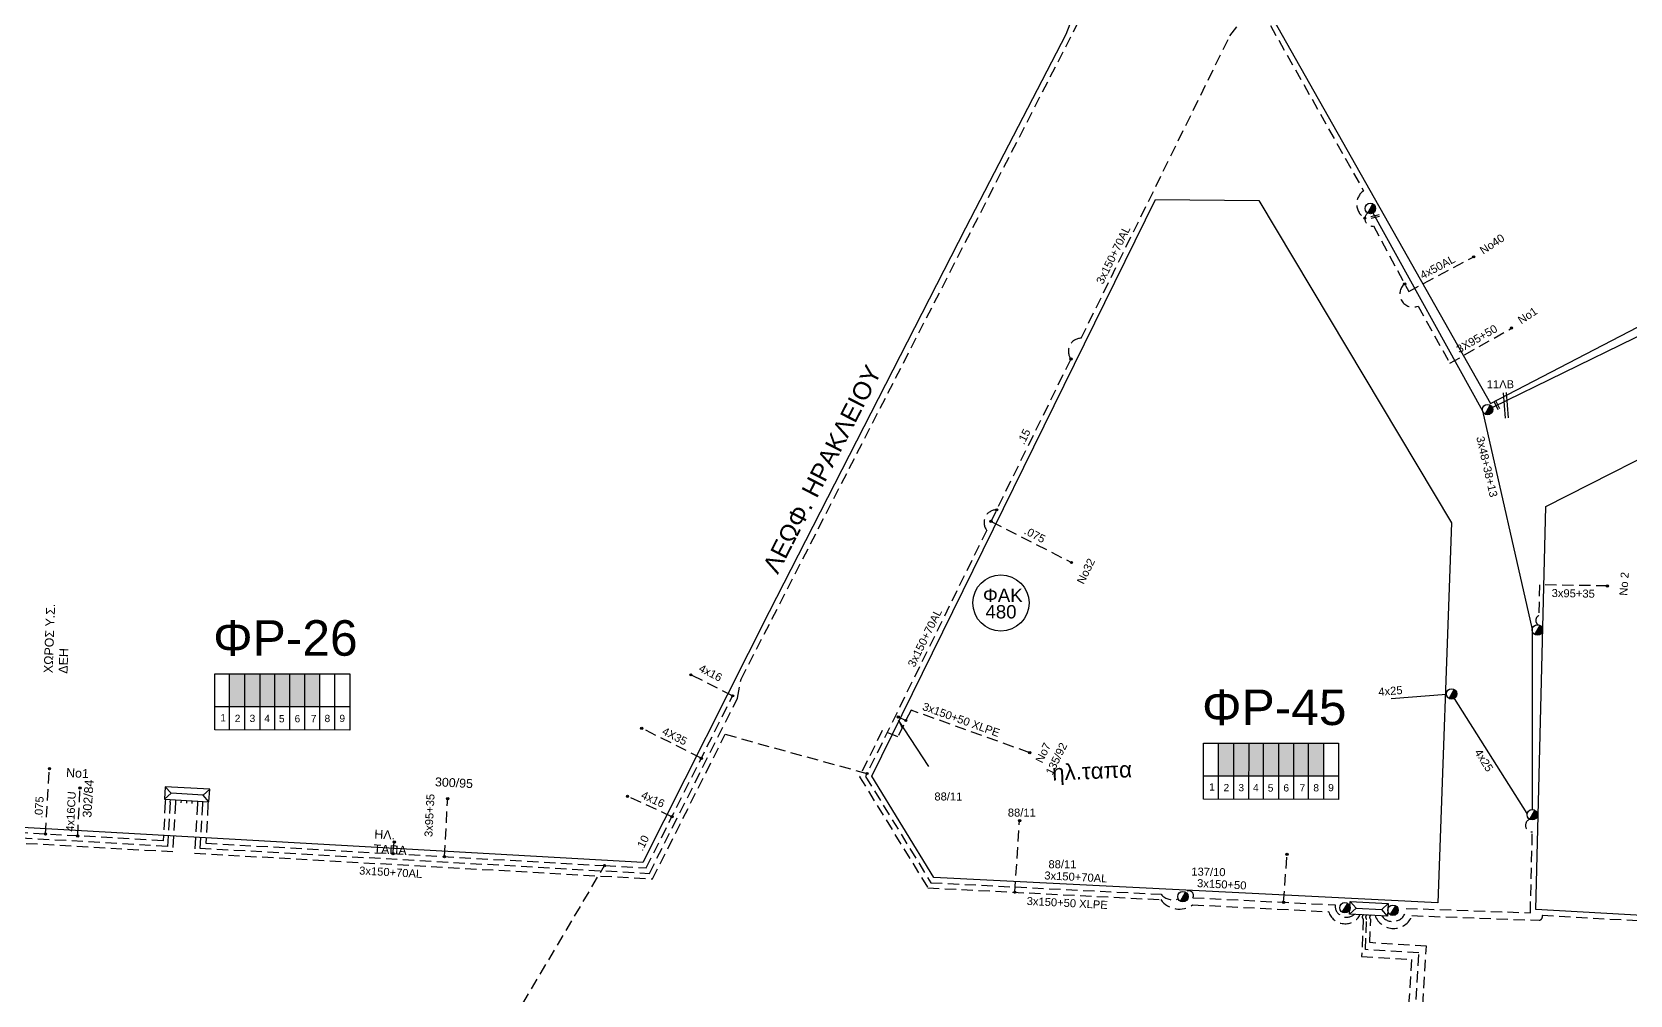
# Model space of a CAD drawing. Header units: millimetres. Extents: x 2910 to 3994, y 712 to 1224.
# Drawn here: x 3063 to 3242.7, y 869 to 977.4 of the extents above; entities that cross this region are included whole.
import ezdxf
from ezdxf.enums import TextEntityAlignment as Align

# ---------------------------------------------------------------- set-up
doc = ezdxf.new("R2010")
doc.units = ezdxf.units.MM
doc.linetypes.add('DASHED', pattern=[19.05, 12.7, -6.35])
for name, color, linetype in [('.075', 7, 'Continuous'), ('.10', 7, 'Continuous'), ('.15', 7, 'Continuous'), ('3x150+50', 7, 'Continuous'), ('3x150+50 XLPE', 7, 'Continuous'), ('3x150+70AL', 7, 'Continuous'), ('3x48+38+13_5', 7, 'Continuous'), ('3x95+35', 7, 'Continuous'), ('3X95+50', 7, 'Continuous'), ('4x16', 7, 'Continuous'), ('4x16CU', 7, 'Continuous'), ('4x25', 7, 'Continuous'), ('4X35', 7, 'Continuous'), ('4x50+13', 7, 'Continuous'), ('4x50AL', 7, 'Continuous'), ('Pillar OTE', 7, 'Continuous'), ('text διευθύνσεων', 7, 'Continuous'), ('TEXT ΚΑΛΩΔΙΩΝ', 7, 'Continuous'), ('Άγνωστα', 7, 'Continuous'), ('Επιγραφές - Σχήματα', 7, 'Continuous'), ('Καλώδια ΧΤ   3x150AL+50CU', 7, 'Continuous'), ('Μηχανική τομή', 7, 'Continuous'), ('Στύλος ΦΜ', 7, 'Continuous'), ('Στύλος ΦΜ @ 1', 7, 'Continuous'), ('Συνδέσεις', 7, 'Continuous'), ('Τομή', 7, 'Continuous'), ('Υποσταθμός εναέριος 2 στύλων', 7, 'Continuous'), ('Υποσταθμός πόλεως', 7, 'Continuous'), ('Υπόβαθρο ΔΕΗ', 7, 'Continuous')]:
    doc.layers.add(name, color=color, linetype=linetype)
doc.styles.get("Standard").update_dxf_attribs({"font": 'arial.ttf'})
doc.linetypes.add('SYN_LINE', pattern='A,0.5,-0.0001,["/\\/\\/\\/",Standard,S=0.1,R=0,X=0,Y=-0.05],-0.25', length=0.7501)
doc.dimstyles.new('ISO-25', dxfattribs={"dimtxt": 2.5, "dimasz": 2.5, "dimexe": 1.25, "dimexo": 0.625, "dimtad": 1, "dimtxsty": 'Standard', "dimcen": 2.5, "dimadec": 0, "dimazin": 0, "dimtfac": 1, "dimtmove": 0, "dimatfit": 3, "dimfxl": 1, "dimarcsym": 0})

# ---------------------------------------------------------------- blocks, each defined once
blk = doc.blocks.new('ΥΠΟΣΤΑΘΜΟΣ ΠΟΛΕΩΣ 9 ΑΝΑΧΩΡΗΣΕΩΝ')
at = {"layer": 'Υποσταθμός πόλεως', "ltscale": 40}
for p, q in [((-9.63, -2.82), (-9.63, -4)), ((-7.12, -2.82), (-7.12, -4)), ((-4.84, -2.82), (-4.84, -4)), ((-2.36, -2.82), (-2.36, -4)), ((0.09, -2.82), (0.09, -4)), ((2.55, -2.82), (2.55, -4)), ((5.02, -2.82), (5.02, -4)), ((7.48, -2.82), (7.48, -4)), ((9.61, -2.82), (9.61, -4))]:
    blk.add_line(p, q, dxfattribs=at)
blk.add_lwpolyline([(-10.02, 2.82), (10.02, 2.82), (10.02, -2.82), (-10.02, -2.82)], close=True, dxfattribs=at)
for points in [[(-7.21, 0), (-10.02, 2.82)], [(-10.02, -2.82), (-7.21, 0)], [(-7.21, 0), (7.21, 0)], [(7.21, 0), (10.02, 2.82)], [(10.02, -2.82), (7.21, 0)]]:
    blk.add_lwpolyline(points, dxfattribs=at)
at = {"layer": 'Υποσταθμός πόλεως', "linetype": 'SYN_LINE', "ltscale": 40, "flags": 1}
for tag, p in [('ΜΕΤΑΣΧΗΜΑΤΙΣΜΟΣ', (10.79, 1.71)), ('ΙΣΧΥΣ', (10.77, -1.08)), ('ΑΡΙΘΜΟΣ', (10.89, -3.8))]:
    blk.add_attdef(tag, p, '', height=1.8, dxfattribs=at)
blk = doc.blocks.new('ΥΠΟΣΤΑΘΜΟΣ ΕΝΑΕΡΙΟΣ ΕΠΙ 2 ΣΤΥΛΩΝ')
at = {"layer": 'Υποσταθμός εναέριος 2 στύλων', "linetype": 'Continuous'}
for points in [[(-11.97, -2.11, 0.574793), (-8.45, -0.07, 0.268822), (-9.64, 1.98)], [(9.68, -2.15, 0.574793), (13.19, -0.1, 0.268822), (12.01, 1.95)]]:
    blk.add_hatch(color=256, dxfattribs=at).paths.add_polyline_path(points)
for p, q in [((-11.97, -2.11), (-9.64, 1.98)), ((9.68, -2.15), (12.01, 1.95))]:
    blk.add_line(p, q, dxfattribs=at)
for centre in [(-10.81, -0.07), (10.84, -0.1)]:
    blk.add_circle(centre, 2.36, dxfattribs=at)
at = {"layer": 'Υποσταθμός πόλεως', "linetype": 'Continuous', "ltscale": 40}
blk.add_lwpolyline([(-8.57, 2.82), (8.57, 2.82), (8.57, -2.82), (-8.57, -2.82)], close=True, dxfattribs=at)
for points in [[(-5.75, 0), (-8.57, 2.82)], [(-8.57, -2.82), (-5.75, 0)], [(-5.75, 0), (5.75, 0)], [(5.75, 0), (8.57, 2.82)], [(8.57, -2.82), (5.75, 0)]]:
    blk.add_lwpolyline(points, dxfattribs=at)
at = {"layer": 'Υποσταθμός εναέριος 2 στύλων', "ltscale": 40, "flags": 1}
for tag, p in [('ΜΕΤΑΣΧΗΜΑΤΙΣΜΟΣ', (14.09, 2.51)), ('ΙΣΧΥΣ', (14.07, -0.28)), ('ΑΡΙΘΜΟΣ', (14.19, -3))]:
    blk.add_attdef(tag, p, '', height=1.8, dxfattribs=at)
blk = doc.blocks.new('ΥΠΑΡΧΩΝ ΤΣΙΜΕΝΤΕΝΙΟΣ ΣΤΥΛΟΣ')
at = {"layer": 'Στύλος ΦΜ'}
blk.add_hatch(color=7, dxfattribs=at).paths.add_polyline_path([(-1.29, -2.28, 0.574793), (2.62, 0, 0.268822), (1.3, 2.27)])
at = {"layer": 'Στύλος ΦΜ', "color": 7}
blk.add_line((-1.29, -2.28), (1.3, 2.27), dxfattribs=at)
blk.add_circle((0, 0), 2.62, dxfattribs=at)
at = {"layer": 'Στύλος ΦΜ', "flags": 4}
for tag, p in [('ΑΡΙΘΜΟΣ', (-4.68, 8.05)), ('ΤΥΠΟΣ', (-4.91, 3.03))]:
    blk.add_attdef(tag, p, '', height=4, dxfattribs=at)
blk = doc.blocks.new('ΤΟΜΗ')
at = {"layer": 'Τομή', "ltscale": 40}
for p, q in [((-5.7, 0), (17.1, 0)), ((-5.7, -2.8), (17.1, -2.8))]:
    blk.add_line(p, q, dxfattribs=at)
blk = doc.blocks.new('ΜΗΧΑΝΙΚΗ ΤΟΜΗ')
at = {"layer": 'Μηχανική τομή', "ltscale": 40}
for p, q in [((-1.9, 0.8), (5.7, 0.8)), ((-1.9, -0.8), (5.7, -0.8))]:
    blk.add_line(p, q, dxfattribs=at)
blk = doc.blocks.new('_ΣΥΝΔΕΣΗ')
at = {"layer": 'Συνδέσεις', "linetype": 'SYN_LINE', "ltscale": 40}
blk.add_hatch(color=256, dxfattribs=at).paths.add_polyline_path([(0.5, -0.01, 1), (-0.5, -0.01, 1)])
at = {"layer": 'Συνδέσεις'}
blk.add_circle((0, -0.01), 0.5, dxfattribs=at)

msp = doc.modelspace()

# ---------------------------------------------------------------- hatches: boundary and pattern name
at = {"layer": 'Καλώδια ΧΤ   3x150AL+50CU', "lineweight": -3, "ltscale": 0.2}
h = msp.add_hatch(color=85, dxfattribs=at)
h.dxf.hatch_style = 1
h.paths.add_polyline_path([(3086.9, 905.18), (3085.18, 905.18), (3085.18, 901.5), (3086.9, 901.5)])
h = msp.add_hatch(color=62, dxfattribs=at)
h.dxf.hatch_style = 1
h.paths.add_polyline_path([(3086.9, 901.5), (3088.62, 901.49), (3088.62, 905.18), (3086.9, 905.18)])
h = msp.add_hatch(color=27, dxfattribs=at)
h.dxf.hatch_style = 1
h.paths.add_polyline_path([(3090.27, 905.18), (3088.62, 905.18), (3088.62, 901.49), (3090.27, 901.49)])
h = msp.add_hatch(color=151, dxfattribs=at)
h.dxf.hatch_style = 1
h.paths.add_polyline_path([(3090.27, 901.49), (3091.97, 901.49), (3091.97, 905.18), (3090.27, 905.18)])
h = msp.add_hatch(color=30, dxfattribs=at)
h.dxf.hatch_style = 1
h.paths.add_polyline_path([(3091.97, 901.49), (3093.66, 901.49), (3093.66, 905.18), (3091.97, 905.18)])
h = msp.add_hatch(color=6, dxfattribs=at)
h.dxf.hatch_style = 1
h.paths.add_polyline_path([(3093.63, 901.49), (3095.33, 901.49), (3095.33, 905.18), (3093.63, 905.18)])
h = msp.add_hatch(color=133, dxfattribs=at)
h.dxf.hatch_style = 1
h.paths.add_polyline_path([(3198.12, 897.38), (3196.4, 897.38), (3196.4, 893.7), (3198.12, 893.7)])
h = msp.add_hatch(color=1, dxfattribs=at)
h.dxf.hatch_style = 1
h.paths.add_polyline_path([(3198.12, 893.7), (3199.84, 893.7), (3199.84, 897.38), (3198.12, 897.38)])
h = msp.add_hatch(color=2, dxfattribs=at)
h.dxf.hatch_style = 1
h.paths.add_polyline_path([(3201.48, 897.38), (3199.84, 897.38), (3199.84, 893.7), (3201.48, 893.7)])
h = msp.add_hatch(color=62, dxfattribs=at)
h.dxf.hatch_style = 1
h.paths.add_polyline_path([(3201.48, 893.7), (3203.18, 893.7), (3203.18, 897.38), (3201.48, 897.38)])
h = msp.add_hatch(color=173, dxfattribs=at)
h.dxf.hatch_style = 1
h.paths.add_polyline_path([(3203.18, 893.7), (3204.87, 893.7), (3204.87, 897.38), (3203.18, 897.38)])
h = msp.add_hatch(color=5, dxfattribs=at)
h.dxf.hatch_style = 1
h.paths.add_polyline_path([(3204.85, 893.7), (3206.54, 893.7), (3206.54, 897.38), (3204.85, 897.38)])
h = msp.add_hatch(color=27, dxfattribs=at)
h.dxf.hatch_style = 1
h.paths.add_polyline_path([(3206.51, 893.7), (3208.21, 893.7), (3208.21, 897.39), (3206.51, 897.39)])

# ---------------------------------------------------------------- linework, layer by layer
at = {"layer": '.075', "color": 30, "linetype": 'DASHED', "lineweight": -3, "ltscale": 0.1}
msp.add_lwpolyline([(3170.82, 922.33), (3179.86, 917.71)], dxfattribs=at)
at = {"layer": '.075', "color": 27, "linetype": 'DASHED', "lineweight": -3, "ltscale": 0.1}
msp.add_lwpolyline([(3064.47, 887.13), (3064.92, 894.51)], dxfattribs=at)
at = {"layer": '.10', "color": 151, "linetype": 'DASHED', "lineweight": -3, "ltscale": 0.1}
msp.add_lwpolyline([(3127.35, 883.59), (3132.03, 883.33), (3141.76, 902.7)], dxfattribs=at)
at = {"layer": '.15', "color": 30, "linetype": 'DASHED', "lineweight": -3, "ltscale": 0.1}
msp.add_lwpolyline([(3170.82, 922.33), (3179.81, 940.61)], dxfattribs=at)
at = {"layer": '.15', "color": 62, "linetype": 'DASHED', "lineweight": -3, "ltscale": 0.1}
msp.add_lwpolyline([(3079.1, 890.7), (3078.78, 885.13), (3043.79, 887.1), (3042.84, 871.79), (3048.05, 871.26), (3049.24, 869.12)], dxfattribs=at)
at = {"layer": '3x150+50', "color": 27, "linetype": 'DASHED', "lineweight": -3, "ltscale": 0.1}
msp.add_lwpolyline([(3203.73, 879.46), (3204.11, 884.87)], dxfattribs=at)
msp.add_lwpolyline([(3192.69, 880.61, -0.852533), (3193.53, 879.98), (3209.51, 879.17, 0.666698), (3211.68, 878.11)], format="xyb", dxfattribs=at)
at = {"layer": '3x150+50 XLPE', "color": 133, "linetype": 'DASHED', "lineweight": -3, "ltscale": 0.1}
msp.add_lwpolyline([(3175.17, 896.29), (3161.82, 901.09), (3160.32, 898.1), (3158.58, 898.79), (3156.03, 893.6), (3163.71, 881.09), (3189.92, 879.76, 0.412893), (3193.49, 879.18), (3208.79, 878.41, 0.665042), (3212.35, 878.08)], format="xyb", dxfattribs=at)
for points in [[(3161.24, 899.92), (3160.38, 900.31)], [(3173.5, 880.59), (3174.03, 888.66)]]:
    msp.add_lwpolyline(points, dxfattribs=at)
at = {"layer": '3x150+50 XLPE', "color": 5, "linetype": 'DASHED', "lineweight": -3, "ltscale": 0.1}
msp.add_lwpolyline([(3214.76, 877.96, 0.735006), (3217.5, 878.78), (3231.48, 878.28), (3231.7, 887.4, -0.861015), (3231.4, 888.8)], format="xyb", dxfattribs=at)
at = {"layer": '3x150+70AL', "color": 6, "linetype": 'DASHED', "lineweight": -3, "ltscale": 0.1}
msp.add_lwpolyline([(3082.13, 890.53), (3081.85, 885.56), (3132.39, 882.71), (3142.3, 902.43), (3142.7, 904.56), (3191.61, 999.9), (3173.56, 1002.16, -0.426893), (3171.22, 1002.46)], format="xyb", dxfattribs=at)
at = {"layer": '3x150+70AL', "color": 30, "linetype": 'DASHED', "lineweight": -3, "ltscale": 0.1}
for points in [[(3179.81, 940.61, -0.61326), (3180.95, 942.94), (3197.68, 976.97), (3202.36, 983.07)], [(3171.46, 923.63, 0.629516), (3170.33, 921.34), (3156.71, 893.63), (3164.05, 881.67), (3189.95, 880.36, 0.314088), (3191.87, 879.84)]]:
    msp.add_lwpolyline(points, format="xyb", dxfattribs=at)
at = {"layer": '3x150+70AL', "color": 5, "linetype": 'DASHED', "lineweight": -3, "ltscale": 0.1}
for points in [[(3203.29, 982.36), (3201.31, 979.79), (3212.72, 959.54, 0.546732), (3212.86, 956.46, -64.224948)], [(3213.18, 957.04, 0.784213), (3213.82, 955.58), (3217.79, 948.22)], [(3217.34, 949.05, 0.865011), (3218.84, 946.56), (3222.43, 940.12)]]:
    msp.add_lwpolyline(points, format="xyb", dxfattribs=at)
at = {"layer": '3x150+70AL', "color": 27, "linetype": 'DASHED', "lineweight": -3, "ltscale": 0.1}
msp.add_lwpolyline([(3077.95, 890.77), (3077.7, 886.39), (3042.06, 888.4), (3044.5, 927.99), (3029.72, 928.46), (3029.93, 933.11), (3029.32, 934.09), (3029.38, 935.45)], dxfattribs=at)
at = {"layer": '3x150+70AL', "color": 85, "linetype": 'DASHED', "lineweight": -3, "ltscale": 0.1}
msp.add_lwpolyline([(3078.48, 890.74), (3078.2, 885.76), (3041.43, 887.83), (3043.83, 926.81), (3031.19, 927.22), (3029.6, 909.33), (3028.34, 889.07), (3014.67, 889.93)], dxfattribs=at)
at = {"layer": '3x150+70AL', "color": 30, "linetype": 'DASHED', "lineweight": -3, "ltscale": 0.1}
msp.add_lwpolyline([(3081.56, 890.57), (3081.24, 884.99), (3132.75, 882.09), (3140.93, 898.37), (3156.87, 893.95)], dxfattribs=at)
at = {"layer": '3x150+70AL', "color": 151, "linetype": 'DASHED', "lineweight": -3, "ltscale": 0.1}
for points in [[(3082.75, 890.5), (3082.51, 886.12), (3127.35, 883.59)], [(3118.36, 866.49), (3117.19, 866.44), (3127.35, 883.59)]]:
    msp.add_lwpolyline(points, dxfattribs=at)
at = {"layer": '3x150+70AL', "color": 133, "linetype": 'DASHED', "lineweight": -3, "ltscale": 0.1}
msp.add_lwpolyline([(3103.55, 884.93), (3103.7, 886.24)], dxfattribs=at)
at = {"layer": '3x150+70AL', "color": 1, "linetype": 'DASHED', "lineweight": -3, "ltscale": 0.1}
msp.add_lwpolyline([(3212.72, 878.06, 0.58106), (3212.68, 877.58), (3212.5, 873.37), (3218.1, 873.02), (3217.36, 861.01), (3202.72, 861.82, 0.513457), (3196.19, 861.89), (3194.09, 861.2), (3148.43, 863.73), (3147.8, 853.95, 0.967473), (3147.6, 850.85)], format="xyb", dxfattribs=at)
at = {"layer": '3x150+70AL', "color": 2, "linetype": 'DASHED', "lineweight": -3, "ltscale": 0.1}
msp.add_lwpolyline([(3219.83, 858.93), (3218.05, 859.02), (3218.05, 859.02), (3218.94, 873.77), (3212.92, 874.14), (3213.07, 877.56, -0.58106), (3213.11, 878.04, 0.58106)], format="xyb", dxfattribs=at)
at = {"layer": '3x150+70AL', "color": 62, "linetype": 'DASHED', "lineweight": -3, "ltscale": 0.1}
msp.add_lwpolyline([(3288.6, 856.38), (3218.92, 860.31), (3219.79, 874.52), (3213.41, 874.92), (3213.52, 877.54, -0.58106), (3213.56, 878.02, 0.58106)], format="xyb", dxfattribs=at)
at = {"layer": '3x150+70AL', "color": 173, "linetype": 'DASHED', "lineweight": -3, "ltscale": 0.1}
msp.add_lwpolyline([(3214.01, 877.99, 0.70115), (3218.16, 877.96), (3232.45, 877.44, 0.47555), (3232.82, 878.01), (3267.26, 876.07, 0.490574), (3269.14, 875.89)], format="xyb", dxfattribs=at)
at = {"layer": '3x48+38+13_5', "color": 5, "linetype": 'Continuous', "lineweight": -3, "ltscale": 0.1}
msp.add_lwpolyline([(3213.76, 957.04), (3226.09, 934.79), (3231.69, 910.18), (3231.69, 889.9)], dxfattribs=at)
at = {"layer": '3x95+35', "color": 5, "linetype": 'DASHED', "lineweight": -3, "ltscale": 0.1}
msp.add_lwpolyline([(3240.14, 915.07), (3232.5, 915.2), (3232.44, 911.73, 0.576586), (3232.33, 910.7, -113.413533)], format="xyb", dxfattribs=at)
at = {"layer": '3x95+35', "color": 133, "linetype": 'DASHED', "lineweight": -3, "ltscale": 0.1}
msp.add_lwpolyline([(3109.35, 884.61), (3109.71, 891.13)], dxfattribs=at)
at = {"layer": '3X95+50', "color": 5, "linetype": 'DASHED', "lineweight": -3, "ltscale": 0.1}
msp.add_lwpolyline([(3222.43, 940.12), (3229.36, 944.09)], dxfattribs=at)
at = {"layer": '4x16', "color": 151, "linetype": 'DASHED', "lineweight": -3, "ltscale": 0.1}
for points in [[(3141.76, 902.7), (3137.06, 905.07)], [(3134.93, 889.1), (3129.93, 891.38)]]:
    msp.add_lwpolyline(points, dxfattribs=at)
at = {"layer": '4x16CU', "color": 27, "linetype": 'DASHED', "lineweight": -3, "ltscale": 0.1}
msp.add_lwpolyline([(3068.1, 886.93), (3068.36, 892.34)], dxfattribs=at)
at = {"layer": '4x25', "color": 5, "linetype": 'SYN_LINE', "lineweight": -3, "ltscale": 8}
msp.add_lwpolyline([(3222.03, 902.85), (3215.81, 902.35)], dxfattribs=at)
at = {"layer": '4x25', "color": 5, "linetype": 'SYN_LINE', "lineweight": -3, "ltscale": 10}
msp.add_lwpolyline([(3231.12, 889.44), (3222.93, 902.41)], dxfattribs=at)
at = {"layer": '4X35', "color": 151, "linetype": 'DASHED', "lineweight": -3, "ltscale": 0.1}
msp.add_lwpolyline([(3138.23, 895.68), (3131.53, 899.05)], dxfattribs=at)
at = {"layer": '4x50+13', "color": 1, "linetype": 'Continuous', "lineweight": -3, "ltscale": 0.1}
msp.add_lwpolyline([(3321.13, 982.7), (3289.76, 966.64), (3259.17, 950.74), (3227.2, 935.16)], dxfattribs=at)
at = {"layer": '4x50AL', "color": 5, "linetype": 'DASHED', "lineweight": -3, "ltscale": 0.1}
msp.add_lwpolyline([(3217.79, 948.22), (3225.11, 952.11)], dxfattribs=at)
at = {"layer": 'Pillar OTE', "lineweight": -3, "ltscale": 40}
for points in [[(3083.52, 898.86), (3083.52, 905.18), (3098.69, 905.18), (3098.69, 898.84), (3083.52, 898.86)], [(3085.18, 898.86), (3085.18, 905.18)], [(3086.9, 898.85), (3086.9, 905.18)], [(3088.62, 898.85), (3088.62, 905.18)], [(3090.27, 898.85), (3090.27, 905.18)], [(3091.97, 898.85), (3091.97, 905.18)], [(3093.66, 898.85), (3093.66, 905.18)], [(3095.33, 898.85), (3095.33, 905.18)], [(3097.03, 898.84), (3097.03, 905.18)], [(3083.52, 901.5), (3098.69, 901.48)], [(3194.73, 891.06), (3194.73, 897.38), (3209.9, 897.38), (3209.9, 891.05), (3194.73, 891.06)], [(3196.4, 891.06), (3196.4, 897.38)], [(3198.12, 891.06), (3198.12, 897.38)], [(3199.83, 891.06), (3199.84, 897.38)], [(3201.48, 891.06), (3201.48, 897.38)], [(3203.18, 891.06), (3203.18, 897.38)], [(3204.88, 891.05), (3204.88, 897.38)], [(3206.54, 891.05), (3206.54, 897.38)], [(3208.24, 891.05), (3208.24, 897.38)], [(3194.73, 893.71), (3209.9, 893.69)]]:
    msp.add_lwpolyline(points, dxfattribs=at)
at = {"layer": 'Υπόβαθρο ΔΕΗ', "linetype": 'Continuous', "lineweight": -3}
for points in [[(3255.46, 1051.21), (3201.95, 979.91), (3226.99, 935.58), (3288.43, 967.52), (3278.98, 996.93), (3274.44, 1011.14), (3261.92, 1050.34), (3255.46, 1051.21)], [(3043.9, 888.89), (3047.3, 944.1), (3055.07, 1004.17), (3183.41, 987.94), (3179.25, 977.12), (3167.95, 955.33), (3145.85, 912.17), (3131.67, 883.95), (3043.9, 888.89)], [(3222.59, 922.17), (3221.06, 879.39), (3164.4, 882.25), (3157.4, 893.67), (3189.3, 958.57)], [(3189.3, 958.57), (3200.93, 958.45), (3222.59, 922.17)], [(3232.09, 878.65), (3233.2, 924.01), (3285.06, 950.33)], [(3294.83, 945.73), (3297.25, 874.98), (3232.09, 878.65)]]:
    msp.add_lwpolyline(points, dxfattribs=at)
msp.add_circle((3171.93, 913.15), 3.16, dxfattribs=at)

# ---------------------------------------------------------------- block references
at = {"layer": 'Μηχανική τομή', "lineweight": -3, "xscale": 0.1249999999999999, "yscale": 0.1249999999999999, "zscale": 0.2499999999999677}
for p, rotation in [((3214.25, 956.68), 194.1136315462945), ((3227.61, 935.62), 295.4457384027504)]:
    msp.add_blockref('ΜΗΧΑΝΙΚΗ ΤΟΜΗ', p, dxfattribs=dict(at, rotation=rotation))
at = {"layer": 'Στύλος ΦΜ @ 1', "lineweight": -3, "ltscale": 40, "xscale": 0.225, "yscale": 0.225, "zscale": 0.225}
for p in [(3213.48, 957.55), (3232.27, 910.11), (3222.62, 902.91), (3231.69, 889.32), (3192.4, 880.1)]:
    msp.add_blockref('ΥΠΑΡΧΩΝ ΤΣΙΜΕΝΤΕΝΙΟΣ ΣΤΥΛΟΣ', p, dxfattribs=at)
at = {"layer": 'Στύλος ΦΜ @ 1', "lineweight": -3, "ltscale": 40}
ref = msp.add_blockref('ΥΠΑΡΧΩΝ ΤΣΙΜΕΝΤΕΝΙΟΣ ΣΤΥΛΟΣ', (3226.67, 934.91), dxfattribs=dict(at, xscale=0.225, yscale=0.225, zscale=0.225))
ref.add_attrib('ΤΥΠΟΣ', '11ΛΒ', dxfattribs={"layer": 'Στύλος ΦΜ', "height": 0.9, "flags": 4}).set_placement((3226.57, 937.05), align=Align.BOTTOM_LEFT)
at = {"layer": 'Συνδέσεις', "lineweight": -3, "xscale": 0.25, "yscale": 0.25, "zscale": 0.25}
for p in [(3212.86, 956.46), (3225.11, 952.11), (3217.35, 949.05), (3229.36, 944.09), (3179.81, 940.62), (3170.82, 922.34), (3171.46, 923.63), (3179.87, 917.71), (3240.14, 915.07), (3137.06, 905.07), (3141.76, 902.7), (3131.53, 899.05), (3160.38, 900.31), (3161.24, 899.93), (3138.23, 895.68), (3175.17, 896.3), (3064.92, 894.51), (3156.87, 893.96), (3068.36, 892.34), (3129.93, 891.39), (3109.71, 891.13), (3134.93, 889.1), (3174.03, 888.66), (3064.47, 887.14), (3068.1, 886.93), (3103.7, 886.24), (3103.55, 884.94), (3109.35, 884.61), (3204.11, 884.87), (3127.35, 883.6), (3173.5, 880.6), (3203.73, 879.47)]:
    msp.add_blockref('_ΣΥΝΔΕΣΗ', p, dxfattribs=at)
at = {"layer": 'Τομή', "lineweight": -3, "xscale": 0.125, "yscale": 0.125, "zscale": 0.2499999999999997, "rotation": 94.7698189075905}
msp.add_blockref('ΤΟΜΗ', (3228.62, 934.66), dxfattribs=at)
at = {"layer": 'Υποσταθμός εναέριος 2 στύλων', "lineweight": -3, "xscale": 0.2499999999999999, "yscale": 0.2499999999999999, "zscale": 0.4999999999999997, "rotation": 357.1065871700054}
msp.add_blockref('ΥΠΟΣΤΑΘΜΟΣ ΕΝΑΕΡΙΟΣ ΕΠΙ 2 ΣΤΥΛΩΝ', (3213.32, 878.73), dxfattribs=at)
at = {"layer": 'Υποσταθμός πόλεως', "lineweight": -3, "xscale": -0.2499999999999994, "yscale": 0.2499999999999995, "zscale": 0.2499999999999996, "rotation": 356.777938614651}
msp.add_blockref('ΥΠΟΣΤΑΘΜΟΣ ΠΟΛΕΩΣ 9 ΑΝΑΧΩΡΗΣΕΩΝ', (3080.4, 891.63), dxfattribs=at)

# ---------------------------------------------------------------- texts
at = {"lineweight": -3, "ltscale": 30, "char_height": 0.817, "width": 5.6286, "attachment_point": 1}
for s, insert in [('1', (3084.14, 900.64)), ('2', (3085.76, 900.57)), ('3', (3087.43, 900.57)), ('4', (3089.08, 900.57)), ('5', (3090.73, 900.53)), ('6', (3092.49, 900.54)), ('7', (3094.31, 900.54)), ('8', (3095.86, 900.56)), ('9', (3097.53, 900.57)), ('1', (3195.35, 892.85)), ('2', (3196.97, 892.78)), ('3', (3198.64, 892.78)), ('4', (3200.29, 892.78)), ('5', (3201.94, 892.74)), ('6', (3203.7, 892.75)), ('7', (3205.52, 892.75)), ('8', (3207.07, 892.76)), ('9', (3208.74, 892.78))]:
    msp.add_mtext(s, dxfattribs=dict(at, insert=insert))
at = {"layer": 'text διευθύνσεων', "color": 7, "linetype": 'Continuous', "lineweight": -3, "ltscale": 0.1}
msp.add_text('ΛΕΩΦ. ΗΡΑΚΛΕΙΟΥ', height=2, rotation=62.8833, dxfattribs=at).set_placement((3151.81, 928.21), align=Align.MIDDLE_CENTER)
at = {"layer": 'TEXT ΚΑΛΩΔΙΩΝ', "color": 7, "linetype": 'Continuous', "lineweight": -3, "ltscale": 0.1}
for s, rotation, p in [('3x150+70AL', 63.8251, (3184.56, 952.32)), ('No40', 33.7152, (3227.17, 953.54)), ('4x50AL', 27.9512, (3221.03, 950.96)), ('No1', 33.7152, (3231.16, 945.5)), ('3X95+50', 29.823, (3225.45, 942.88)), ('.15', 63.8251, (3174.51, 931.87)), ('3x48+38+13', 282.8178, (3226.6, 928.49)), ('.075', 332.9249, (3175.75, 920.82)), ('No32', 63.8251, (3181.49, 916.73)), ('No 2', 85.9554, (3242.01, 915.3)), ('3x95+35', 359.0356, (3236.3, 914.23)), ('3x150+70AL', 63.8251, (3163.37, 909.22)), ('4x16', 333, (3139.27, 905.29)), ('4x25', 4.5166, (3215.74, 903.25)), ('3x150+50 XLPE', 340.2369, (3167.46, 900.02)), ('4X35', 333, (3135.24, 898.16)), ('No7', 63.8251, (3176.68, 896.29)), ('135/92', 63.8251, (3178.17, 895.62)), ('4x25', 302.2579, (3226.26, 895.44)), ('4x16CU', 87.2121, (3067.33, 889.68)), ('3x95+35', 87, (3107.66, 889.24)), ('4x16', 335.403, (3132.8, 891.06)), ('88/11', 359.9769, (3166.02, 891.37)), ('.075', 86.5267, (3063.75, 890.16)), ('88/11', 359.9769, (3174.28, 889.56)), ('.10', 63.3196, (3131.61, 886.14)), ('3x150+70AL', 356.7779, (3103.3, 882.85)), ('3x150+70AL', 357.1066, (3180.36, 882.32)), ('88/11', 359.9769, (3178.85, 883.75)), ('137/10', 358.7692, (3195.27, 882.89)), ('3x150+50', 357.1066, (3196.77, 881.49)), ('3x150+50 XLPE', 357.1066, (3179.39, 879.39))]:
    msp.add_text(s, height=0.9, rotation=rotation, dxfattribs=at).set_placement(p, align=Align.MIDDLE_CENTER)
at = {"layer": 'Άγνωστα', "color": 7, "lineweight": -3}
note = msp.add_mtext_dynamic_manual_height_columns('ΧΩΡΟΣ Υ.Σ. ', width=7.8616, gutter_width=0, heights=[0.697, 3.67], dxfattribs=dict(at, insert=(3063.98, 897.42), char_height=1, attachment_point=1, rotation=87.87))
for column, words in zip(note.columns.linked_columns, ['ΔΕΗ']):
    column.text = words
at = {"layer": 'Άγνωστα', "color": 7}
note = msp.add_mtext_dynamic_manual_height_columns('ηλ.ταπα\\P', width=1.8, gutter_width=12.5, heights=[0.0453, 0], dxfattribs=dict(at, insert=(3163.36, 894.35), char_height=1.8, attachment_point=1, rotation=2.4309))
for column, words in zip(note.columns.linked_columns, ['\\P']):
    column.text = words
at = {"layer": 'Άγνωστα', "color": 7, "lineweight": -3, "char_height": 1, "width": 1.8, "attachment_point": 1}
for s, insert, rotation in [('No1', (3066.82, 894.57), 357), ('300/95', (3108.31, 893.53), 357), ('302/84', (3068.63, 889.03), 86.4172)]:
    msp.add_mtext(s, dxfattribs=dict(at, insert=insert, rotation=rotation))
at = {"layer": 'Άγνωστα', "color": 7, "lineweight": -3}
note = msp.add_mtext_dynamic_manual_height_columns('ΗΛ. ', width=1.8, gutter_width=0, heights=[0.73, 0], dxfattribs=dict(at, insert=(3099.69, 887.74), char_height=1, attachment_point=1, rotation=357.076))
for column, words in zip(note.columns.linked_columns, ['ΤΑΠΑ']):
    column.text = words
at = {"layer": 'Υπόβαθρο ΔΕΗ', "linetype": 'Continuous', "lineweight": -3, "char_height": 1.5, "width": 1.8, "attachment_point": 1}
for s, insert in [('ΦΑΚ', (3169.91, 914.76)), ('480', (3170.19, 912.91))]:
    msp.add_mtext(s, dxfattribs=dict(at, insert=insert))
at = {"layer": 'Υπόβαθρο ΔΕΗ', "lineweight": -3, "char_height": 4, "width": 84.6573, "attachment_point": 1}
for s, insert in [('ΦΡ-26', (3083.32, 911.21)), ('ΦΡ-45', (3194.54, 903.41))]:
    msp.add_mtext(s, dxfattribs=dict(at, insert=insert))

# ---------------------------------------------------------------- leaders
at = {"layer": 'Επιγραφές - Σχήματα', "ltscale": 40}
msp.add_leader([(3160.36, 899.95), (3163.79, 894.75)], dimstyle='ISO-25', override={"dimasz": 1, "dimtad": 0}, dxfattribs=at)

doc.saveas('drawing.dxf')
